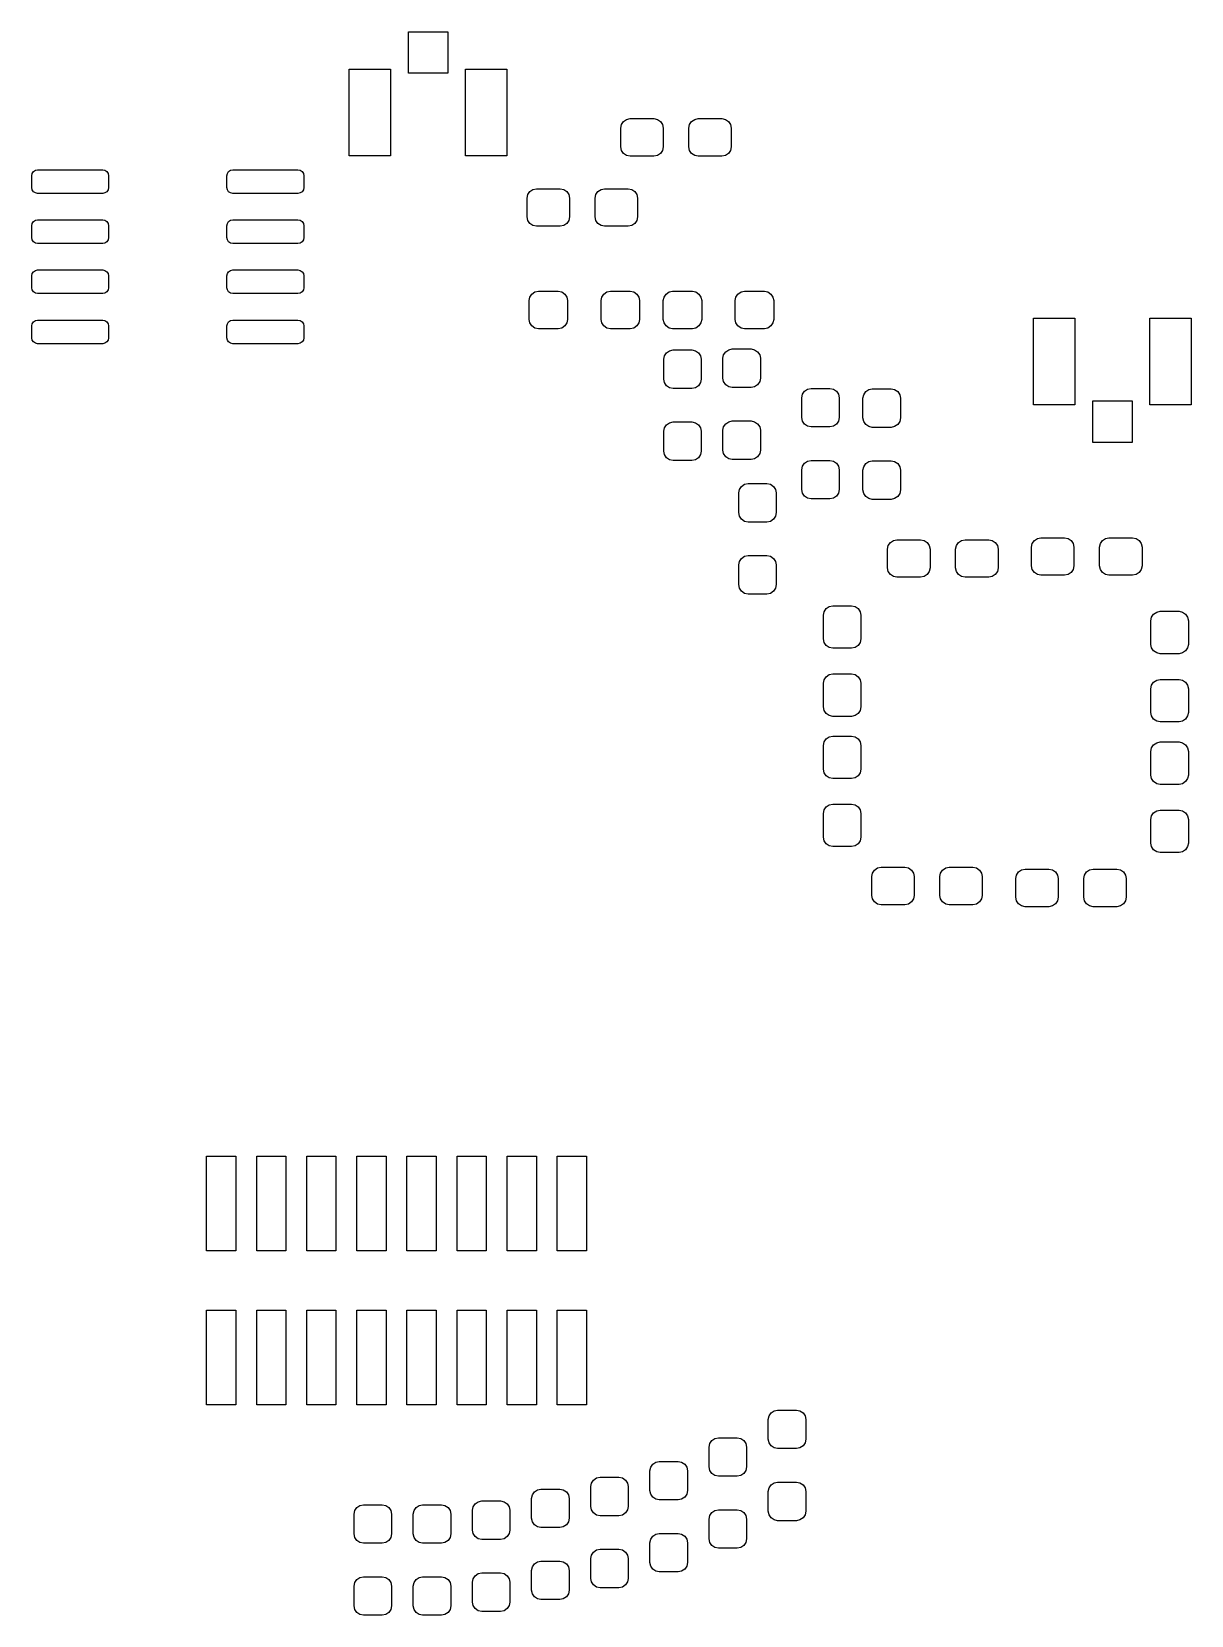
# Model space of a CAD drawing. Extents: x 129.3 to 158.8, y -138 to -97.8.
import ezdxf

# ---------------------------------------------------------------- set-up
doc = ezdxf.new("R2010")
doc.units = 0
doc.layers.add('BLACK', color=7, linetype='CONTINUOUS')

msp = doc.modelspace()

# ---------------------------------------------------------------- linework, layer by layer
at = {"layer": 'BLACK', "linetype": 'CONTINUOUS'}
for p, q in [((138.9, -98.895), (138.9, -97.845)), ((138.9, -97.845), (139.9, -97.845)), ((139.9, -97.845), (139.9, -98.895)), ((137.4, -100.995), (137.4, -98.795)), ((137.4, -98.795), (138.45, -98.795)), ((138.45, -98.795), (138.45, -100.995)), ((139.9, -98.895), (138.9, -98.895)), ((140.35, -100.995), (140.35, -98.795)), ((140.35, -98.795), (141.4, -98.795)), ((141.4, -98.795), (141.4, -100.995)), ((144.287, -100.287), (144.306, -100.197)), ((144.287, -100.762), (144.287, -100.287)), ((144.306, -100.197), (144.357, -100.12)), ((144.357, -100.12), (144.434, -100.068)), ((144.434, -100.068), (144.525, -100.05)), ((144.525, -100.05), (145.125, -100.05)), ((145.125, -100.05), (145.216, -100.068)), ((145.216, -100.068), (145.293, -100.12)), ((145.293, -100.12), (145.344, -100.197)), ((145.344, -100.197), (145.362, -100.287)), ((145.362, -100.287), (145.362, -100.762)), ((146.012, -100.287), (146.031, -100.197)), ((146.012, -100.762), (146.012, -100.287)), ((146.031, -100.197), (146.082, -100.12)), ((146.082, -100.12), (146.159, -100.068)), ((146.159, -100.068), (146.25, -100.05)), ((146.25, -100.05), (146.85, -100.05)), ((146.85, -100.05), (146.941, -100.068)), ((146.941, -100.068), (147.018, -100.12)), ((147.018, -100.12), (147.069, -100.197)), ((147.069, -100.197), (147.088, -100.287)), ((147.088, -100.287), (147.088, -100.762)), ((138.45, -100.995), (137.4, -100.995)), ((141.4, -100.995), (140.35, -100.995)), ((144.306, -100.853), (144.287, -100.762)), ((144.357, -100.93), (144.306, -100.853)), ((144.434, -100.982), (144.357, -100.93)), ((144.525, -101), (144.434, -100.982)), ((145.125, -101), (144.525, -101)), ((145.216, -100.982), (145.125, -101)), ((145.293, -100.93), (145.216, -100.982)), ((145.344, -100.853), (145.293, -100.93)), ((145.362, -100.762), (145.344, -100.853)), ((146.031, -100.853), (146.012, -100.762)), ((146.082, -100.93), (146.031, -100.853)), ((146.159, -100.982), (146.082, -100.93)), ((146.25, -101), (146.159, -100.982)), ((146.85, -101), (146.25, -101)), ((146.941, -100.982), (146.85, -101)), ((147.018, -100.93), (146.941, -100.982)), ((147.069, -100.853), (147.018, -100.93)), ((147.088, -100.762), (147.069, -100.853)), ((129.35, -101.495), (129.361, -101.438)), ((129.35, -101.795), (129.35, -101.495)), ((129.361, -101.438), (129.394, -101.389)), ((129.394, -101.389), (129.443, -101.356)), ((129.443, -101.356), (129.5, -101.345)), ((129.5, -101.345), (131.15, -101.345)), ((131.15, -101.345), (131.207, -101.356)), ((131.207, -101.356), (131.256, -101.389)), ((131.256, -101.389), (131.289, -101.438)), ((131.289, -101.438), (131.3, -101.495)), ((131.3, -101.495), (131.3, -101.795)), ((134.3, -101.495), (134.311, -101.438)), ((134.3, -101.795), (134.3, -101.495)), ((134.311, -101.438), (134.344, -101.389)), ((134.344, -101.389), (134.393, -101.356)), ((134.393, -101.356), (134.45, -101.345)), ((134.45, -101.345), (136.1, -101.345)), ((136.1, -101.345), (136.157, -101.356)), ((136.157, -101.356), (136.206, -101.389)), ((136.206, -101.389), (136.239, -101.438)), ((136.239, -101.438), (136.25, -101.495)), ((136.25, -101.495), (136.25, -101.795)), ((129.361, -101.852), (129.35, -101.795)), ((129.394, -101.901), (129.361, -101.852)), ((129.443, -101.934), (129.394, -101.901)), ((129.5, -101.945), (129.443, -101.934)), ((131.15, -101.945), (129.5, -101.945)), ((131.207, -101.934), (131.15, -101.945)), ((131.256, -101.901), (131.207, -101.934)), ((131.289, -101.852), (131.256, -101.901)), ((131.3, -101.795), (131.289, -101.852)), ((134.311, -101.852), (134.3, -101.795)), ((134.344, -101.901), (134.311, -101.852)), ((134.393, -101.934), (134.344, -101.901)), ((134.45, -101.945), (134.393, -101.934)), ((136.1, -101.945), (134.45, -101.945)), ((136.157, -101.934), (136.1, -101.945)), ((136.206, -101.901), (136.157, -101.934)), ((136.239, -101.852), (136.206, -101.901)), ((136.25, -101.795), (136.239, -101.852)), ((141.931, -101.972), (141.982, -101.895)), ((141.982, -101.895), (142.059, -101.843)), ((142.059, -101.843), (142.15, -101.825)), ((142.15, -101.825), (142.75, -101.825)), ((142.75, -101.825), (142.841, -101.843)), ((142.841, -101.843), (142.918, -101.895)), ((142.918, -101.895), (142.969, -101.972)), ((143.656, -101.972), (143.707, -101.895)), ((143.707, -101.895), (143.784, -101.843)), ((143.784, -101.843), (143.875, -101.825)), ((143.875, -101.825), (144.475, -101.825)), ((144.475, -101.825), (144.566, -101.843)), ((144.566, -101.843), (144.643, -101.895)), ((144.643, -101.895), (144.694, -101.972)), ((141.912, -102.062), (141.931, -101.972)), ((141.912, -102.537), (141.912, -102.062)), ((142.969, -101.972), (142.987, -102.062)), ((142.987, -102.062), (142.987, -102.537)), ((143.637, -102.062), (143.656, -101.972)), ((143.637, -102.537), (143.637, -102.062)), ((144.694, -101.972), (144.713, -102.062)), ((144.713, -102.062), (144.713, -102.537)), ((129.35, -102.765), (129.361, -102.708)), ((129.361, -102.708), (129.394, -102.659)), ((129.394, -102.659), (129.443, -102.626)), ((129.443, -102.626), (129.5, -102.615)), ((129.5, -102.615), (131.15, -102.615)), ((131.15, -102.615), (131.207, -102.626)), ((131.207, -102.626), (131.256, -102.659)), ((131.256, -102.659), (131.289, -102.708)), ((131.289, -102.708), (131.3, -102.765)), ((134.3, -102.765), (134.311, -102.708)), ((134.311, -102.708), (134.344, -102.659)), ((134.344, -102.659), (134.393, -102.626)), ((134.393, -102.626), (134.45, -102.615)), ((134.45, -102.615), (136.1, -102.615)), ((136.1, -102.615), (136.157, -102.626)), ((136.157, -102.626), (136.206, -102.659)), ((136.206, -102.659), (136.239, -102.708)), ((136.239, -102.708), (136.25, -102.765)), ((141.931, -102.628), (141.912, -102.537)), ((141.982, -102.705), (141.931, -102.628)), ((142.059, -102.757), (141.982, -102.705)), ((142.15, -102.775), (142.059, -102.757)), ((142.841, -102.757), (142.75, -102.775)), ((142.918, -102.705), (142.841, -102.757)), ((142.969, -102.628), (142.918, -102.705)), ((142.987, -102.537), (142.969, -102.628)), ((143.656, -102.628), (143.637, -102.537)), ((143.707, -102.705), (143.656, -102.628)), ((143.784, -102.757), (143.707, -102.705)), ((143.875, -102.775), (143.784, -102.757)), ((144.566, -102.757), (144.475, -102.775)), ((144.643, -102.705), (144.566, -102.757)), ((144.694, -102.628), (144.643, -102.705)), ((144.713, -102.537), (144.694, -102.628)), ((129.35, -103.065), (129.35, -102.765)), ((129.361, -103.122), (129.35, -103.065)), ((129.394, -103.171), (129.361, -103.122)), ((131.289, -103.122), (131.256, -103.171)), ((131.3, -103.065), (131.289, -103.122)), ((131.3, -102.765), (131.3, -103.065)), ((134.3, -103.065), (134.3, -102.765)), ((134.311, -103.122), (134.3, -103.065)), ((134.344, -103.171), (134.311, -103.122)), ((136.239, -103.122), (136.206, -103.171)), ((136.25, -103.065), (136.239, -103.122)), ((136.25, -102.765), (136.25, -103.065)), ((142.75, -102.775), (142.15, -102.775)), ((144.475, -102.775), (143.875, -102.775)), ((129.443, -103.204), (129.394, -103.171)), ((129.5, -103.215), (129.443, -103.204)), ((131.15, -103.215), (129.5, -103.215)), ((131.207, -103.204), (131.15, -103.215)), ((131.256, -103.171), (131.207, -103.204)), ((134.393, -103.204), (134.344, -103.171)), ((134.45, -103.215), (134.393, -103.204)), ((136.1, -103.215), (134.45, -103.215)), ((136.157, -103.204), (136.1, -103.215)), ((136.206, -103.171), (136.157, -103.204)), ((129.361, -103.978), (129.394, -103.929)), ((129.394, -103.929), (129.443, -103.896)), ((129.443, -103.896), (129.5, -103.885)), ((129.5, -103.885), (131.15, -103.885)), ((131.15, -103.885), (131.207, -103.896)), ((131.207, -103.896), (131.256, -103.929)), ((131.256, -103.929), (131.289, -103.978)), ((134.311, -103.978), (134.344, -103.929)), ((134.344, -103.929), (134.393, -103.896)), ((134.393, -103.896), (134.45, -103.885)), ((134.45, -103.885), (136.1, -103.885)), ((136.1, -103.885), (136.157, -103.896)), ((136.157, -103.896), (136.206, -103.929)), ((136.206, -103.929), (136.239, -103.978)), ((129.35, -104.035), (129.361, -103.978)), ((129.35, -104.335), (129.35, -104.035)), ((129.361, -104.392), (129.35, -104.335)), ((131.289, -103.978), (131.3, -104.035)), ((131.3, -104.335), (131.289, -104.392)), ((131.3, -104.035), (131.3, -104.335)), ((134.3, -104.035), (134.311, -103.978)), ((134.3, -104.335), (134.3, -104.035)), ((134.311, -104.392), (134.3, -104.335)), ((136.239, -103.978), (136.25, -104.035)), ((136.25, -104.335), (136.239, -104.392)), ((136.25, -104.035), (136.25, -104.335)), ((129.394, -104.441), (129.361, -104.392)), ((129.443, -104.474), (129.394, -104.441)), ((129.5, -104.485), (129.443, -104.474)), ((131.15, -104.485), (129.5, -104.485)), ((131.207, -104.474), (131.15, -104.485)), ((131.256, -104.441), (131.207, -104.474)), ((131.289, -104.392), (131.256, -104.441)), ((134.344, -104.441), (134.311, -104.392)), ((134.393, -104.474), (134.344, -104.441)), ((134.45, -104.485), (134.393, -104.474)), ((136.1, -104.485), (134.45, -104.485)), ((136.157, -104.474), (136.1, -104.485)), ((136.206, -104.441), (136.157, -104.474)), ((136.239, -104.392), (136.206, -104.441)), ((141.963, -104.662), (141.981, -104.572)), ((141.963, -105.137), (141.963, -104.662)), ((141.981, -104.572), (142.032, -104.495)), ((142.032, -104.495), (142.109, -104.443)), ((142.109, -104.443), (142.2, -104.425)), ((142.2, -104.425), (142.7, -104.425)), ((142.7, -104.425), (142.791, -104.443)), ((142.791, -104.443), (142.868, -104.495)), ((142.868, -104.495), (142.919, -104.572)), ((142.919, -104.572), (142.938, -104.662)), ((142.938, -104.662), (142.938, -105.137)), ((143.787, -104.662), (143.806, -104.572)), ((143.787, -105.137), (143.787, -104.662)), ((143.806, -104.572), (143.857, -104.495)), ((143.857, -104.495), (143.934, -104.443)), ((143.934, -104.443), (144.025, -104.425)), ((144.025, -104.425), (144.525, -104.425)), ((144.525, -104.425), (144.616, -104.443)), ((144.616, -104.443), (144.693, -104.495)), ((144.693, -104.495), (144.744, -104.572)), ((144.744, -104.572), (144.762, -104.662)), ((144.762, -104.662), (144.762, -105.137)), ((145.362, -104.662), (145.381, -104.572)), ((145.362, -105.137), (145.362, -104.662)), ((145.381, -104.572), (145.432, -104.495)), ((145.432, -104.495), (145.509, -104.443)), ((145.509, -104.443), (145.6, -104.425)), ((145.6, -104.425), (146.1, -104.425)), ((146.1, -104.425), (146.191, -104.443)), ((146.191, -104.443), (146.268, -104.495)), ((146.268, -104.495), (146.319, -104.572)), ((146.319, -104.572), (146.338, -104.662)), ((146.338, -104.662), (146.338, -105.137)), ((147.188, -104.662), (147.206, -104.572)), ((147.188, -105.137), (147.188, -104.662)), ((147.206, -104.572), (147.257, -104.495)), ((147.257, -104.495), (147.334, -104.443)), ((147.334, -104.443), (147.425, -104.425)), ((147.425, -104.425), (147.925, -104.425)), ((147.925, -104.425), (148.016, -104.443)), ((148.016, -104.443), (148.093, -104.495)), ((148.093, -104.495), (148.144, -104.572)), ((148.144, -104.572), (148.162, -104.662)), ((148.162, -104.662), (148.162, -105.137)), ((129.394, -105.199), (129.443, -105.166)), ((129.443, -105.166), (129.5, -105.155)), ((129.5, -105.155), (131.15, -105.155)), ((131.15, -105.155), (131.207, -105.166)), ((131.207, -105.166), (131.256, -105.199)), ((134.344, -105.199), (134.393, -105.166)), ((134.393, -105.166), (134.45, -105.155)), ((134.45, -105.155), (136.1, -105.155)), ((136.1, -105.155), (136.157, -105.166)), ((136.157, -105.166), (136.206, -105.199)), ((141.981, -105.228), (141.963, -105.137)), ((142.938, -105.137), (142.919, -105.228)), ((143.806, -105.228), (143.787, -105.137)), ((144.762, -105.137), (144.744, -105.228)), ((145.381, -105.228), (145.362, -105.137)), ((146.338, -105.137), (146.319, -105.228)), ((147.206, -105.228), (147.188, -105.137)), ((148.162, -105.137), (148.144, -105.228)), ((154.75, -107.305), (154.75, -105.105)), ((154.75, -105.105), (155.8, -105.105)), ((155.8, -105.105), (155.8, -107.305)), ((157.7, -107.305), (157.7, -105.105)), ((157.7, -105.105), (158.75, -105.105)), ((158.75, -105.105), (158.75, -107.305)), ((129.35, -105.305), (129.361, -105.248)), ((129.35, -105.605), (129.35, -105.305)), ((129.361, -105.248), (129.394, -105.199)), ((131.256, -105.199), (131.289, -105.248)), ((131.289, -105.248), (131.3, -105.305)), ((131.3, -105.305), (131.3, -105.605)), ((134.3, -105.305), (134.311, -105.248)), ((134.3, -105.605), (134.3, -105.305)), ((134.311, -105.248), (134.344, -105.199)), ((136.206, -105.199), (136.239, -105.248)), ((136.239, -105.248), (136.25, -105.305)), ((136.25, -105.305), (136.25, -105.605)), ((142.032, -105.305), (141.981, -105.228)), ((142.109, -105.357), (142.032, -105.305)), ((142.2, -105.375), (142.109, -105.357)), ((142.7, -105.375), (142.2, -105.375)), ((142.791, -105.357), (142.7, -105.375)), ((142.868, -105.305), (142.791, -105.357)), ((142.919, -105.228), (142.868, -105.305)), ((143.857, -105.305), (143.806, -105.228)), ((143.934, -105.357), (143.857, -105.305)), ((144.025, -105.375), (143.934, -105.357)), ((144.525, -105.375), (144.025, -105.375)), ((144.616, -105.357), (144.525, -105.375)), ((144.693, -105.305), (144.616, -105.357)), ((144.744, -105.228), (144.693, -105.305)), ((145.432, -105.305), (145.381, -105.228)), ((145.509, -105.357), (145.432, -105.305)), ((145.6, -105.375), (145.509, -105.357)), ((146.1, -105.375), (145.6, -105.375)), ((146.191, -105.357), (146.1, -105.375)), ((146.268, -105.305), (146.191, -105.357)), ((146.319, -105.228), (146.268, -105.305)), ((147.257, -105.305), (147.206, -105.228)), ((147.334, -105.357), (147.257, -105.305)), ((147.425, -105.375), (147.334, -105.357)), ((147.925, -105.375), (147.425, -105.375)), ((148.016, -105.357), (147.925, -105.375)), ((148.093, -105.305), (148.016, -105.357)), ((148.144, -105.228), (148.093, -105.305)), ((129.361, -105.662), (129.35, -105.605)), ((129.394, -105.711), (129.361, -105.662)), ((129.443, -105.744), (129.394, -105.711)), ((129.5, -105.755), (129.443, -105.744)), ((131.15, -105.755), (129.5, -105.755)), ((131.207, -105.744), (131.15, -105.755)), ((131.256, -105.711), (131.207, -105.744)), ((131.289, -105.662), (131.256, -105.711)), ((131.3, -105.605), (131.289, -105.662)), ((134.311, -105.662), (134.3, -105.605)), ((134.344, -105.711), (134.311, -105.662)), ((134.393, -105.744), (134.344, -105.711)), ((134.45, -105.755), (134.393, -105.744)), ((136.1, -105.755), (134.45, -105.755)), ((136.157, -105.744), (136.1, -105.755)), ((136.206, -105.711), (136.157, -105.744)), ((136.239, -105.662), (136.206, -105.711)), ((136.25, -105.605), (136.239, -105.662)), ((145.445, -105.982), (145.522, -105.931)), ((145.522, -105.931), (145.612, -105.912)), ((145.612, -105.912), (146.088, -105.912)), ((146.088, -105.912), (146.178, -105.931)), ((146.178, -105.931), (146.255, -105.982)), ((146.893, -106.034), (146.945, -105.957)), ((146.945, -105.957), (147.022, -105.906)), ((147.022, -105.906), (147.112, -105.887)), ((147.112, -105.887), (147.588, -105.887)), ((147.588, -105.887), (147.678, -105.906)), ((147.678, -105.906), (147.755, -105.957)), ((147.755, -105.957), (147.807, -106.034)), ((145.375, -106.15), (145.393, -106.059)), ((145.375, -106.65), (145.375, -106.15)), ((145.393, -106.059), (145.445, -105.982)), ((146.255, -105.982), (146.307, -106.059)), ((146.307, -106.059), (146.325, -106.15)), ((146.325, -106.15), (146.325, -106.65)), ((146.875, -106.125), (146.893, -106.034)), ((146.875, -106.625), (146.875, -106.125)), ((147.807, -106.034), (147.825, -106.125)), ((147.825, -106.125), (147.825, -106.625)), ((145.393, -106.741), (145.375, -106.65)), ((145.445, -106.818), (145.393, -106.741)), ((146.307, -106.741), (146.255, -106.818)), ((146.325, -106.65), (146.307, -106.741)), ((146.893, -106.716), (146.875, -106.625)), ((146.945, -106.793), (146.893, -106.716)), ((147.807, -106.716), (147.755, -106.793)), ((147.825, -106.625), (147.807, -106.716)), ((145.522, -106.869), (145.445, -106.818)), ((145.612, -106.887), (145.522, -106.869)), ((146.088, -106.887), (145.612, -106.887)), ((146.178, -106.869), (146.088, -106.887)), ((146.255, -106.818), (146.178, -106.869)), ((147.022, -106.844), (146.945, -106.793)), ((147.112, -106.862), (147.022, -106.844)), ((147.588, -106.862), (147.112, -106.862)), ((147.678, -106.844), (147.588, -106.862)), ((147.755, -106.793), (147.678, -106.844)), ((148.875, -107.125), (148.893, -107.034)), ((148.875, -107.625), (148.875, -107.125)), ((148.893, -107.034), (148.945, -106.957)), ((148.945, -106.957), (149.022, -106.906)), ((149.022, -106.906), (149.112, -106.887)), ((149.112, -106.887), (149.588, -106.887)), ((149.588, -106.887), (149.678, -106.906)), ((149.678, -106.906), (149.755, -106.957)), ((149.755, -106.957), (149.807, -107.034)), ((149.807, -107.034), (149.825, -107.125)), ((149.825, -107.125), (149.825, -107.625)), ((150.425, -107.137), (150.443, -107.047)), ((150.425, -107.637), (150.425, -107.137)), ((150.443, -107.047), (150.495, -106.97)), ((150.495, -106.97), (150.572, -106.918)), ((150.572, -106.918), (150.662, -106.9)), ((150.662, -106.9), (151.137, -106.9)), ((151.137, -106.9), (151.228, -106.918)), ((151.228, -106.918), (151.305, -106.97)), ((151.305, -106.97), (151.357, -107.047)), ((151.357, -107.047), (151.375, -107.137)), ((151.375, -107.137), (151.375, -107.637)), ((155.8, -107.305), (154.75, -107.305)), ((156.25, -108.255), (156.25, -107.205)), ((156.25, -107.205), (157.25, -107.205)), ((157.25, -107.205), (157.25, -108.255)), ((158.75, -107.305), (157.7, -107.305)), ((145.375, -107.975), (145.393, -107.884)), ((145.375, -108.475), (145.375, -107.975)), ((145.393, -107.884), (145.445, -107.807)), ((145.445, -107.807), (145.522, -107.756)), ((145.522, -107.756), (145.612, -107.737)), ((145.612, -107.737), (146.088, -107.737)), ((146.088, -107.737), (146.178, -107.756)), ((146.178, -107.756), (146.255, -107.807)), ((146.255, -107.807), (146.307, -107.884)), ((146.307, -107.884), (146.325, -107.975)), ((146.325, -107.975), (146.325, -108.475)), ((146.875, -107.95), (146.893, -107.859)), ((146.875, -108.45), (146.875, -107.95)), ((146.893, -107.859), (146.945, -107.782)), ((146.945, -107.782), (147.022, -107.731)), ((147.022, -107.731), (147.112, -107.712)), ((147.112, -107.712), (147.588, -107.712)), ((147.588, -107.712), (147.678, -107.731)), ((147.678, -107.731), (147.755, -107.782)), ((147.755, -107.782), (147.807, -107.859)), ((147.807, -107.859), (147.825, -107.95)), ((147.825, -107.95), (147.825, -108.45)), ((148.893, -107.716), (148.875, -107.625)), ((148.945, -107.793), (148.893, -107.716)), ((149.022, -107.844), (148.945, -107.793)), ((149.112, -107.862), (149.022, -107.844)), ((149.588, -107.862), (149.112, -107.862)), ((149.678, -107.844), (149.588, -107.862)), ((149.755, -107.793), (149.678, -107.844)), ((149.807, -107.716), (149.755, -107.793)), ((149.825, -107.625), (149.807, -107.716)), ((150.443, -107.728), (150.425, -107.637)), ((150.495, -107.805), (150.443, -107.728)), ((150.572, -107.857), (150.495, -107.805)), ((150.662, -107.875), (150.572, -107.857)), ((151.137, -107.875), (150.662, -107.875)), ((151.228, -107.857), (151.137, -107.875)), ((151.305, -107.805), (151.228, -107.857)), ((151.357, -107.728), (151.305, -107.805)), ((151.375, -107.637), (151.357, -107.728)), ((157.25, -108.255), (156.25, -108.255)), ((145.393, -108.566), (145.375, -108.475)), ((145.445, -108.643), (145.393, -108.566)), ((145.522, -108.694), (145.445, -108.643)), ((145.612, -108.712), (145.522, -108.694)), ((146.088, -108.712), (145.612, -108.712)), ((146.178, -108.694), (146.088, -108.712)), ((146.255, -108.643), (146.178, -108.694)), ((146.307, -108.566), (146.255, -108.643)), ((146.325, -108.475), (146.307, -108.566)), ((146.893, -108.541), (146.875, -108.45)), ((146.945, -108.618), (146.893, -108.541)), ((147.022, -108.669), (146.945, -108.618)), ((147.112, -108.688), (147.022, -108.669)), ((147.588, -108.688), (147.112, -108.688)), ((147.678, -108.669), (147.588, -108.688)), ((147.755, -108.618), (147.678, -108.669)), ((147.807, -108.541), (147.755, -108.618)), ((147.825, -108.45), (147.807, -108.541)), ((148.893, -108.859), (148.945, -108.782)), ((148.945, -108.782), (149.022, -108.731)), ((149.022, -108.731), (149.112, -108.712)), ((149.112, -108.712), (149.588, -108.712)), ((149.588, -108.712), (149.678, -108.731)), ((149.678, -108.731), (149.755, -108.782)), ((149.755, -108.782), (149.807, -108.859)), ((150.495, -108.795), (150.572, -108.743)), ((150.572, -108.743), (150.662, -108.725)), ((150.662, -108.725), (151.137, -108.725)), ((151.137, -108.725), (151.228, -108.743)), ((151.228, -108.743), (151.305, -108.795)), ((148.875, -108.95), (148.893, -108.859)), ((148.875, -109.45), (148.875, -108.95)), ((149.807, -108.859), (149.825, -108.95)), ((149.825, -108.95), (149.825, -109.45)), ((150.425, -108.962), (150.443, -108.872)), ((150.425, -109.462), (150.425, -108.962)), ((150.443, -108.872), (150.495, -108.795)), ((151.305, -108.795), (151.357, -108.872)), ((151.357, -108.872), (151.375, -108.962)), ((151.375, -108.962), (151.375, -109.462)), ((147.275, -109.537), (147.293, -109.447)), ((147.275, -110.037), (147.275, -109.537)), ((147.293, -109.447), (147.345, -109.37)), ((147.345, -109.37), (147.422, -109.318)), ((147.422, -109.318), (147.512, -109.3)), ((147.512, -109.3), (147.987, -109.3)), ((147.987, -109.3), (148.078, -109.318)), ((148.078, -109.318), (148.155, -109.37)), ((148.155, -109.37), (148.207, -109.447)), ((148.207, -109.447), (148.225, -109.537)), ((148.225, -109.537), (148.225, -110.037)), ((148.893, -109.541), (148.875, -109.45)), ((148.945, -109.618), (148.893, -109.541)), ((149.807, -109.541), (149.755, -109.618)), ((149.825, -109.45), (149.807, -109.541)), ((150.443, -109.553), (150.425, -109.462)), ((150.495, -109.63), (150.443, -109.553)), ((151.357, -109.553), (151.305, -109.63)), ((151.375, -109.462), (151.357, -109.553)), ((149.022, -109.669), (148.945, -109.618)), ((149.112, -109.688), (149.022, -109.669)), ((149.588, -109.688), (149.112, -109.688)), ((149.678, -109.669), (149.588, -109.688)), ((149.755, -109.618), (149.678, -109.669)), ((150.572, -109.682), (150.495, -109.63)), ((150.662, -109.7), (150.572, -109.682)), ((151.137, -109.7), (150.662, -109.7)), ((151.228, -109.682), (151.137, -109.7)), ((151.305, -109.63), (151.228, -109.682)), ((147.293, -110.128), (147.275, -110.037)), ((147.345, -110.205), (147.293, -110.128)), ((147.422, -110.257), (147.345, -110.205)), ((147.512, -110.275), (147.422, -110.257)), ((147.987, -110.275), (147.512, -110.275)), ((148.078, -110.257), (147.987, -110.275)), ((148.155, -110.205), (148.078, -110.257)), ((148.207, -110.128), (148.155, -110.205)), ((148.225, -110.037), (148.207, -110.128)), ((151.12, -110.795), (151.197, -110.743)), ((151.197, -110.743), (151.287, -110.725)), ((151.287, -110.725), (151.887, -110.725)), ((151.887, -110.725), (151.978, -110.743)), ((151.978, -110.743), (152.055, -110.795)), ((152.845, -110.795), (152.922, -110.743)), ((152.922, -110.743), (153.012, -110.725)), ((153.012, -110.725), (153.612, -110.725)), ((153.612, -110.725), (153.703, -110.743)), ((153.703, -110.743), (153.78, -110.795)), ((154.718, -110.822), (154.77, -110.745)), ((154.77, -110.745), (154.847, -110.693)), ((154.847, -110.693), (154.938, -110.675)), ((154.938, -110.675), (155.537, -110.675)), ((155.537, -110.675), (155.628, -110.693)), ((155.628, -110.693), (155.705, -110.745)), ((155.705, -110.745), (155.757, -110.822)), ((156.443, -110.822), (156.495, -110.745)), ((156.495, -110.745), (156.572, -110.693)), ((156.572, -110.693), (156.662, -110.675)), ((156.662, -110.675), (157.262, -110.675)), ((157.262, -110.675), (157.353, -110.693)), ((157.353, -110.693), (157.43, -110.745)), ((157.43, -110.745), (157.482, -110.822)), ((147.345, -111.195), (147.422, -111.143)), ((147.422, -111.143), (147.512, -111.125)), ((147.512, -111.125), (147.987, -111.125)), ((147.987, -111.125), (148.078, -111.143)), ((148.078, -111.143), (148.155, -111.195)), ((151.05, -110.962), (151.068, -110.872)), ((151.05, -111.438), (151.05, -110.962)), ((151.068, -110.872), (151.12, -110.795)), ((152.055, -110.795), (152.107, -110.872)), ((152.107, -110.872), (152.125, -110.962)), ((152.125, -110.962), (152.125, -111.438)), ((152.775, -110.962), (152.793, -110.872)), ((152.775, -111.438), (152.775, -110.962)), ((152.793, -110.872), (152.845, -110.795)), ((153.78, -110.795), (153.832, -110.872)), ((153.832, -110.872), (153.85, -110.962)), ((153.85, -110.962), (153.85, -111.438)), ((154.7, -110.912), (154.718, -110.822)), ((154.7, -111.387), (154.7, -110.912)), ((155.757, -110.822), (155.775, -110.912)), ((155.775, -110.912), (155.775, -111.387)), ((156.425, -110.912), (156.443, -110.822)), ((156.425, -111.387), (156.425, -110.912)), ((157.482, -110.822), (157.5, -110.912)), ((157.5, -110.912), (157.5, -111.387)), ((147.275, -111.362), (147.293, -111.272)), ((147.275, -111.862), (147.275, -111.362)), ((147.293, -111.272), (147.345, -111.195)), ((148.155, -111.195), (148.207, -111.272)), ((148.207, -111.272), (148.225, -111.362)), ((148.225, -111.362), (148.225, -111.862)), ((151.068, -111.528), (151.05, -111.438)), ((151.12, -111.605), (151.068, -111.528)), ((152.107, -111.528), (152.055, -111.605)), ((152.125, -111.438), (152.107, -111.528)), ((152.793, -111.528), (152.775, -111.438)), ((152.845, -111.605), (152.793, -111.528)), ((153.832, -111.528), (153.78, -111.605)), ((153.85, -111.438), (153.832, -111.528)), ((154.718, -111.478), (154.7, -111.387)), ((154.77, -111.555), (154.718, -111.478)), ((154.847, -111.607), (154.77, -111.555)), ((155.705, -111.555), (155.628, -111.607)), ((155.757, -111.478), (155.705, -111.555)), ((155.775, -111.387), (155.757, -111.478)), ((156.443, -111.478), (156.425, -111.387)), ((156.495, -111.555), (156.443, -111.478)), ((156.572, -111.607), (156.495, -111.555)), ((157.43, -111.555), (157.353, -111.607)), ((157.482, -111.478), (157.43, -111.555)), ((157.5, -111.387), (157.482, -111.478)), ((147.293, -111.953), (147.275, -111.862)), ((147.345, -112.03), (147.293, -111.953)), ((148.207, -111.953), (148.155, -112.03)), ((148.225, -111.862), (148.207, -111.953)), ((151.197, -111.657), (151.12, -111.605)), ((151.287, -111.675), (151.197, -111.657)), ((151.887, -111.675), (151.287, -111.675)), ((151.978, -111.657), (151.887, -111.675)), ((152.055, -111.605), (151.978, -111.657)), ((152.922, -111.657), (152.845, -111.605)), ((153.012, -111.675), (152.922, -111.657)), ((153.612, -111.675), (153.012, -111.675)), ((153.703, -111.657), (153.612, -111.675)), ((153.78, -111.605), (153.703, -111.657)), ((154.938, -111.625), (154.847, -111.607)), ((155.537, -111.625), (154.938, -111.625)), ((155.628, -111.607), (155.537, -111.625)), ((156.662, -111.625), (156.572, -111.607)), ((157.262, -111.625), (156.662, -111.625)), ((157.353, -111.607), (157.262, -111.625)), ((147.422, -112.082), (147.345, -112.03)), ((147.512, -112.1), (147.422, -112.082)), ((147.987, -112.1), (147.512, -112.1)), ((148.078, -112.082), (147.987, -112.1)), ((148.155, -112.03), (148.078, -112.082)), ((149.425, -112.637), (149.443, -112.547)), ((149.425, -113.237), (149.425, -112.637)), ((149.443, -112.547), (149.495, -112.47)), ((149.495, -112.47), (149.572, -112.418)), ((149.572, -112.418), (149.662, -112.4)), ((149.662, -112.4), (150.137, -112.4)), ((150.137, -112.4), (150.228, -112.418)), ((150.228, -112.418), (150.305, -112.47)), ((150.305, -112.47), (150.357, -112.547)), ((150.357, -112.547), (150.375, -112.637)), ((150.375, -112.637), (150.375, -113.237)), ((157.725, -112.775), (157.743, -112.684)), ((157.725, -113.375), (157.725, -112.775)), ((157.743, -112.684), (157.795, -112.607)), ((157.795, -112.607), (157.872, -112.556)), ((157.872, -112.556), (157.963, -112.537)), ((157.963, -112.537), (158.438, -112.537)), ((158.438, -112.537), (158.528, -112.556)), ((158.528, -112.556), (158.605, -112.607)), ((158.605, -112.607), (158.657, -112.684)), ((158.657, -112.684), (158.675, -112.775)), ((158.675, -112.775), (158.675, -113.375)), ((149.443, -113.328), (149.425, -113.237)), ((149.495, -113.405), (149.443, -113.328)), ((149.572, -113.457), (149.495, -113.405)), ((149.662, -113.475), (149.572, -113.457)), ((150.137, -113.475), (149.662, -113.475)), ((150.228, -113.457), (150.137, -113.475)), ((150.305, -113.405), (150.228, -113.457)), ((150.357, -113.328), (150.305, -113.405)), ((150.375, -113.237), (150.357, -113.328)), ((157.743, -113.466), (157.725, -113.375)), ((157.795, -113.543), (157.743, -113.466)), ((157.872, -113.594), (157.795, -113.543)), ((157.963, -113.612), (157.872, -113.594)), ((158.528, -113.594), (158.438, -113.612)), ((158.605, -113.543), (158.528, -113.594)), ((158.657, -113.466), (158.605, -113.543)), ((158.675, -113.375), (158.657, -113.466)), ((158.438, -113.612), (157.963, -113.612)), ((149.425, -114.362), (149.443, -114.272)), ((149.425, -114.962), (149.425, -114.362)), ((149.443, -114.272), (149.495, -114.195)), ((149.495, -114.195), (149.572, -114.143)), ((149.572, -114.143), (149.662, -114.125)), ((149.662, -114.125), (150.137, -114.125)), ((150.137, -114.125), (150.228, -114.143)), ((150.228, -114.143), (150.305, -114.195)), ((150.305, -114.195), (150.357, -114.272)), ((150.357, -114.272), (150.375, -114.362)), ((150.375, -114.362), (150.375, -114.962)), ((157.743, -114.409), (157.795, -114.332)), ((157.795, -114.332), (157.872, -114.281)), ((157.872, -114.281), (157.963, -114.262)), ((157.963, -114.262), (158.438, -114.262)), ((158.438, -114.262), (158.528, -114.281)), ((158.528, -114.281), (158.605, -114.332)), ((158.605, -114.332), (158.657, -114.409)), ((157.725, -114.5), (157.743, -114.409)), ((157.725, -115.1), (157.725, -114.5)), ((158.657, -114.409), (158.675, -114.5)), ((158.675, -114.5), (158.675, -115.1)), ((149.443, -115.053), (149.425, -114.962)), ((149.495, -115.13), (149.443, -115.053)), ((149.572, -115.182), (149.495, -115.13)), ((149.662, -115.2), (149.572, -115.182)), ((150.137, -115.2), (149.662, -115.2)), ((150.228, -115.182), (150.137, -115.2)), ((150.305, -115.13), (150.228, -115.182)), ((150.357, -115.053), (150.305, -115.13)), ((150.375, -114.962), (150.357, -115.053)), ((157.743, -115.191), (157.725, -115.1)), ((157.795, -115.268), (157.743, -115.191)), ((158.657, -115.191), (158.605, -115.268)), ((158.675, -115.1), (158.657, -115.191)), ((157.872, -115.319), (157.795, -115.268)), ((157.963, -115.337), (157.872, -115.319)), ((158.438, -115.337), (157.963, -115.337)), ((158.528, -115.319), (158.438, -115.337)), ((158.605, -115.268), (158.528, -115.319)), ((149.425, -115.938), (149.443, -115.847)), ((149.425, -116.537), (149.425, -115.938)), ((149.443, -115.847), (149.495, -115.77)), ((149.495, -115.77), (149.572, -115.718)), ((149.572, -115.718), (149.662, -115.7)), ((149.662, -115.7), (150.137, -115.7)), ((150.137, -115.7), (150.228, -115.718)), ((150.228, -115.718), (150.305, -115.77)), ((150.305, -115.77), (150.357, -115.847)), ((150.357, -115.847), (150.375, -115.938)), ((150.375, -115.938), (150.375, -116.537)), ((157.725, -116.087), (157.743, -115.997)), ((157.743, -115.997), (157.795, -115.92)), ((157.795, -115.92), (157.872, -115.868)), ((157.872, -115.868), (157.963, -115.85)), ((157.963, -115.85), (158.438, -115.85)), ((158.438, -115.85), (158.528, -115.868)), ((158.528, -115.868), (158.605, -115.92)), ((158.605, -115.92), (158.657, -115.997)), ((158.657, -115.997), (158.675, -116.087)), ((157.725, -116.688), (157.725, -116.087)), ((158.675, -116.087), (158.675, -116.688)), ((149.443, -116.628), (149.425, -116.537)), ((149.495, -116.705), (149.443, -116.628)), ((149.572, -116.757), (149.495, -116.705)), ((149.662, -116.775), (149.572, -116.757)), ((150.137, -116.775), (149.662, -116.775)), ((150.228, -116.757), (150.137, -116.775)), ((150.305, -116.705), (150.228, -116.757)), ((150.357, -116.628), (150.305, -116.705)), ((150.375, -116.537), (150.357, -116.628)), ((157.743, -116.778), (157.725, -116.688)), ((157.795, -116.855), (157.743, -116.778)), ((158.657, -116.778), (158.605, -116.855)), ((158.675, -116.688), (158.657, -116.778)), ((157.872, -116.907), (157.795, -116.855)), ((157.963, -116.925), (157.872, -116.907)), ((158.438, -116.925), (157.963, -116.925)), ((158.528, -116.907), (158.438, -116.925)), ((158.605, -116.855), (158.528, -116.907)), ((149.425, -117.662), (149.443, -117.572)), ((149.443, -117.572), (149.495, -117.495)), ((149.495, -117.495), (149.572, -117.443)), ((149.572, -117.443), (149.662, -117.425)), ((149.662, -117.425), (150.137, -117.425)), ((150.137, -117.425), (150.228, -117.443)), ((150.228, -117.443), (150.305, -117.495)), ((150.305, -117.495), (150.357, -117.572)), ((150.357, -117.572), (150.375, -117.662)), ((157.795, -117.645), (157.872, -117.593)), ((157.872, -117.593), (157.963, -117.575)), ((157.963, -117.575), (158.438, -117.575)), ((158.438, -117.575), (158.528, -117.593)), ((158.528, -117.593), (158.605, -117.645)), ((149.425, -118.262), (149.425, -117.662)), ((150.375, -117.662), (150.375, -118.262)), ((157.725, -117.812), (157.743, -117.722)), ((157.725, -118.412), (157.725, -117.812)), ((157.743, -117.722), (157.795, -117.645)), ((158.605, -117.645), (158.657, -117.722)), ((158.657, -117.722), (158.675, -117.812)), ((158.675, -117.812), (158.675, -118.412)), ((149.443, -118.353), (149.425, -118.262)), ((149.495, -118.43), (149.443, -118.353)), ((150.357, -118.353), (150.305, -118.43)), ((150.375, -118.262), (150.357, -118.353)), ((157.743, -118.503), (157.725, -118.412)), ((158.675, -118.412), (158.657, -118.503)), ((149.572, -118.482), (149.495, -118.43)), ((149.662, -118.5), (149.572, -118.482)), ((150.137, -118.5), (149.662, -118.5)), ((150.228, -118.482), (150.137, -118.5)), ((150.305, -118.43), (150.228, -118.482)), ((157.795, -118.58), (157.743, -118.503)), ((157.872, -118.632), (157.795, -118.58)), ((157.963, -118.65), (157.872, -118.632)), ((158.438, -118.65), (157.963, -118.65)), ((158.528, -118.632), (158.438, -118.65)), ((158.605, -118.58), (158.528, -118.632)), ((158.657, -118.503), (158.605, -118.58)), ((150.65, -119.262), (150.668, -119.172)), ((150.668, -119.172), (150.72, -119.095)), ((150.72, -119.095), (150.797, -119.043)), ((150.797, -119.043), (150.887, -119.025)), ((150.887, -119.025), (151.487, -119.025)), ((151.487, -119.025), (151.578, -119.043)), ((151.578, -119.043), (151.655, -119.095)), ((151.655, -119.095), (151.707, -119.172)), ((151.707, -119.172), (151.725, -119.262)), ((152.375, -119.262), (152.393, -119.172)), ((152.393, -119.172), (152.445, -119.095)), ((152.445, -119.095), (152.522, -119.043)), ((152.522, -119.043), (152.612, -119.025)), ((152.612, -119.025), (153.213, -119.025)), ((153.213, -119.025), (153.303, -119.043)), ((153.303, -119.043), (153.38, -119.095)), ((153.38, -119.095), (153.432, -119.172)), ((153.432, -119.172), (153.45, -119.262)), ((154.318, -119.222), (154.37, -119.145)), ((154.37, -119.145), (154.447, -119.093)), ((154.447, -119.093), (154.537, -119.075)), ((154.537, -119.075), (155.137, -119.075)), ((155.137, -119.075), (155.228, -119.093)), ((155.228, -119.093), (155.305, -119.145)), ((155.305, -119.145), (155.357, -119.222)), ((156.043, -119.222), (156.095, -119.145)), ((156.095, -119.145), (156.172, -119.093)), ((156.172, -119.093), (156.262, -119.075)), ((156.262, -119.075), (156.862, -119.075)), ((156.862, -119.075), (156.953, -119.093)), ((156.953, -119.093), (157.03, -119.145)), ((157.03, -119.145), (157.082, -119.222)), ((150.65, -119.737), (150.65, -119.262)), ((151.725, -119.262), (151.725, -119.737)), ((152.375, -119.737), (152.375, -119.262)), ((153.45, -119.262), (153.45, -119.737)), ((154.3, -119.312), (154.318, -119.222)), ((154.3, -119.787), (154.3, -119.312)), ((155.357, -119.222), (155.375, -119.312)), ((155.375, -119.312), (155.375, -119.787)), ((156.025, -119.312), (156.043, -119.222)), ((156.025, -119.787), (156.025, -119.312)), ((157.082, -119.222), (157.1, -119.312)), ((157.1, -119.312), (157.1, -119.787)), ((150.668, -119.828), (150.65, -119.737)), ((150.72, -119.905), (150.668, -119.828)), ((150.797, -119.957), (150.72, -119.905)), ((150.887, -119.975), (150.797, -119.957)), ((151.487, -119.975), (150.887, -119.975)), ((151.578, -119.957), (151.487, -119.975)), ((151.655, -119.905), (151.578, -119.957)), ((151.707, -119.828), (151.655, -119.905)), ((151.725, -119.737), (151.707, -119.828)), ((152.393, -119.828), (152.375, -119.737)), ((152.445, -119.905), (152.393, -119.828)), ((152.522, -119.957), (152.445, -119.905)), ((152.612, -119.975), (152.522, -119.957)), ((153.213, -119.975), (152.612, -119.975)), ((153.303, -119.957), (153.213, -119.975)), ((153.38, -119.905), (153.303, -119.957)), ((153.432, -119.828), (153.38, -119.905)), ((153.45, -119.737), (153.432, -119.828)), ((154.318, -119.878), (154.3, -119.787)), ((154.37, -119.955), (154.318, -119.878)), ((154.447, -120.007), (154.37, -119.955)), ((154.537, -120.025), (154.447, -120.007)), ((155.228, -120.007), (155.137, -120.025)), ((155.305, -119.955), (155.228, -120.007)), ((155.357, -119.878), (155.305, -119.955)), ((155.375, -119.787), (155.357, -119.878)), ((156.043, -119.878), (156.025, -119.787)), ((156.095, -119.955), (156.043, -119.878)), ((156.172, -120.007), (156.095, -119.955)), ((156.262, -120.025), (156.172, -120.007)), ((156.953, -120.007), (156.862, -120.025)), ((157.03, -119.955), (156.953, -120.007)), ((157.082, -119.878), (157.03, -119.955)), ((157.1, -119.787), (157.082, -119.878)), ((155.137, -120.025), (154.537, -120.025)), ((156.862, -120.025), (156.262, -120.025)), ((133.785, -128.75), (133.785, -126.35)), ((133.785, -126.35), (134.525, -126.35)), ((134.525, -126.35), (134.525, -128.75)), ((135.055, -128.75), (135.055, -126.35)), ((135.055, -126.35), (135.795, -126.35)), ((135.795, -126.35), (135.795, -128.75)), ((136.325, -128.75), (136.325, -126.35)), ((136.325, -126.35), (137.065, -126.35)), ((137.065, -126.35), (137.065, -128.75)), ((137.595, -128.75), (137.595, -126.35)), ((137.595, -126.35), (138.335, -126.35)), ((138.335, -126.35), (138.335, -128.75)), ((138.865, -128.75), (138.865, -126.35)), ((138.865, -126.35), (139.605, -126.35)), ((139.605, -126.35), (139.605, -128.75)), ((140.135, -128.75), (140.135, -126.35)), ((140.135, -126.35), (140.875, -126.35)), ((140.875, -126.35), (140.875, -128.75)), ((141.405, -128.75), (141.405, -126.35)), ((141.405, -126.35), (142.145, -126.35)), ((142.145, -126.35), (142.145, -128.75)), ((142.675, -128.75), (142.675, -126.35)), ((142.675, -126.35), (143.415, -126.35)), ((143.415, -126.35), (143.415, -128.75)), ((134.525, -128.75), (133.785, -128.75)), ((135.795, -128.75), (135.055, -128.75)), ((137.065, -128.75), (136.325, -128.75)), ((138.335, -128.75), (137.595, -128.75)), ((139.605, -128.75), (138.865, -128.75)), ((140.875, -128.75), (140.135, -128.75)), ((142.145, -128.75), (141.405, -128.75)), ((143.415, -128.75), (142.675, -128.75)), ((133.785, -132.65), (133.785, -130.25)), ((133.785, -130.25), (134.525, -130.25)), ((134.525, -130.25), (134.525, -132.65)), ((135.055, -132.65), (135.055, -130.25)), ((135.055, -130.25), (135.795, -130.25)), ((135.795, -130.25), (135.795, -132.65)), ((136.325, -132.65), (136.325, -130.25)), ((136.325, -130.25), (137.065, -130.25)), ((137.065, -130.25), (137.065, -132.65)), ((137.595, -132.65), (137.595, -130.25)), ((137.595, -130.25), (138.335, -130.25)), ((138.335, -130.25), (138.335, -132.65)), ((138.865, -132.65), (138.865, -130.25)), ((138.865, -130.25), (139.605, -130.25)), ((139.605, -130.25), (139.605, -132.65)), ((140.135, -132.65), (140.135, -130.25)), ((140.135, -130.25), (140.875, -130.25)), ((140.875, -130.25), (140.875, -132.65)), ((141.405, -132.65), (141.405, -130.25)), ((141.405, -130.25), (142.145, -130.25)), ((142.145, -130.25), (142.145, -132.65)), ((142.675, -132.65), (142.675, -130.25)), ((142.675, -130.25), (143.415, -130.25)), ((143.415, -130.25), (143.415, -132.65)), ((134.525, -132.65), (133.785, -132.65)), ((135.795, -132.65), (135.055, -132.65)), ((137.065, -132.65), (136.325, -132.65)), ((138.335, -132.65), (137.595, -132.65)), ((139.605, -132.65), (138.865, -132.65)), ((140.875, -132.65), (140.135, -132.65)), ((142.145, -132.65), (141.405, -132.65)), ((143.415, -132.65), (142.675, -132.65)), ((148.043, -132.934), (148.095, -132.857)), ((148.095, -132.857), (148.172, -132.806)), ((148.172, -132.806), (148.262, -132.787)), ((148.262, -132.787), (148.737, -132.787)), ((148.737, -132.787), (148.828, -132.806)), ((148.828, -132.806), (148.905, -132.857)), ((148.905, -132.857), (148.957, -132.934)), ((148.025, -133.025), (148.043, -132.934)), ((148.025, -133.525), (148.025, -133.025)), ((148.957, -132.934), (148.975, -133.025)), ((148.975, -133.025), (148.975, -133.525)), ((146.525, -133.725), (146.543, -133.634)), ((146.543, -133.634), (146.595, -133.557)), ((146.595, -133.557), (146.672, -133.506)), ((146.672, -133.506), (146.762, -133.487)), ((146.762, -133.487), (147.237, -133.487)), ((147.237, -133.487), (147.328, -133.506)), ((147.328, -133.506), (147.405, -133.557)), ((147.405, -133.557), (147.457, -133.634)), ((147.457, -133.634), (147.475, -133.725)), ((148.043, -133.616), (148.025, -133.525)), ((148.095, -133.693), (148.043, -133.616)), ((148.957, -133.616), (148.905, -133.693)), ((148.975, -133.525), (148.957, -133.616)), ((146.525, -134.225), (146.525, -133.725)), ((147.475, -133.725), (147.475, -134.225)), ((148.172, -133.744), (148.095, -133.693)), ((148.262, -133.762), (148.172, -133.744)), ((148.737, -133.762), (148.262, -133.762)), ((148.828, -133.744), (148.737, -133.762)), ((148.905, -133.693), (148.828, -133.744)), ((145.025, -134.325), (145.043, -134.234)), ((145.025, -134.825), (145.025, -134.325)), ((145.043, -134.234), (145.095, -134.157)), ((145.095, -134.157), (145.172, -134.106)), ((145.172, -134.106), (145.262, -134.088)), ((145.262, -134.088), (145.737, -134.088)), ((145.737, -134.088), (145.828, -134.106)), ((145.828, -134.106), (145.905, -134.157)), ((145.905, -134.157), (145.957, -134.234)), ((145.957, -134.234), (145.975, -134.325)), ((145.975, -134.325), (145.975, -134.825)), ((146.543, -134.316), (146.525, -134.225)), ((146.595, -134.393), (146.543, -134.316)), ((146.672, -134.444), (146.595, -134.393)), ((146.762, -134.463), (146.672, -134.444)), ((147.237, -134.463), (146.762, -134.463)), ((147.328, -134.444), (147.237, -134.463)), ((147.405, -134.393), (147.328, -134.444)), ((147.457, -134.316), (147.405, -134.393)), ((147.475, -134.225), (147.457, -134.316)), ((142.043, -134.934), (142.095, -134.857)), ((142.095, -134.857), (142.172, -134.806)), ((142.172, -134.806), (142.262, -134.787)), ((142.262, -134.787), (142.737, -134.787)), ((142.737, -134.787), (142.828, -134.806)), ((142.828, -134.806), (142.905, -134.857)), ((142.905, -134.857), (142.957, -134.934)), ((143.525, -134.725), (143.543, -134.634)), ((143.525, -135.225), (143.525, -134.725)), ((143.543, -134.634), (143.595, -134.557)), ((143.595, -134.557), (143.672, -134.506)), ((143.672, -134.506), (143.762, -134.487)), ((143.762, -134.487), (144.237, -134.487)), ((144.237, -134.487), (144.328, -134.506)), ((144.328, -134.506), (144.405, -134.557)), ((144.405, -134.557), (144.457, -134.634)), ((144.457, -134.634), (144.475, -134.725)), ((144.475, -134.725), (144.475, -135.225)), ((145.043, -134.916), (145.025, -134.825)), ((145.975, -134.825), (145.957, -134.916)), ((148.025, -134.85), (148.043, -134.759)), ((148.025, -135.35), (148.025, -134.85)), ((148.043, -134.759), (148.095, -134.682)), ((148.095, -134.682), (148.172, -134.631)), ((148.172, -134.631), (148.262, -134.612)), ((148.262, -134.612), (148.737, -134.612)), ((148.737, -134.612), (148.828, -134.631)), ((148.828, -134.631), (148.905, -134.682)), ((148.905, -134.682), (148.957, -134.759)), ((148.957, -134.759), (148.975, -134.85)), ((148.975, -134.85), (148.975, -135.35)), ((137.543, -135.334), (137.595, -135.257)), ((137.595, -135.257), (137.672, -135.206)), ((137.672, -135.206), (137.762, -135.188)), ((137.762, -135.188), (138.237, -135.188)), ((138.237, -135.188), (138.328, -135.206)), ((138.328, -135.206), (138.405, -135.257)), ((138.405, -135.257), (138.457, -135.334)), ((139.043, -135.334), (139.095, -135.257)), ((139.095, -135.257), (139.172, -135.206)), ((139.172, -135.206), (139.262, -135.188)), ((139.262, -135.188), (139.737, -135.188)), ((139.737, -135.188), (139.828, -135.206)), ((139.828, -135.206), (139.905, -135.257)), ((139.905, -135.257), (139.957, -135.334)), ((140.525, -135.325), (140.543, -135.234)), ((140.543, -135.234), (140.595, -135.157)), ((140.595, -135.157), (140.672, -135.106)), ((140.672, -135.106), (140.762, -135.088)), ((140.762, -135.088), (141.237, -135.088)), ((141.237, -135.088), (141.328, -135.106)), ((141.328, -135.106), (141.405, -135.157)), ((141.405, -135.157), (141.457, -135.234)), ((141.457, -135.234), (141.475, -135.325)), ((142.025, -135.025), (142.043, -134.934)), ((142.025, -135.525), (142.025, -135.025)), ((142.957, -134.934), (142.975, -135.025)), ((142.975, -135.025), (142.975, -135.525)), ((143.543, -135.316), (143.525, -135.225)), ((144.475, -135.225), (144.457, -135.316)), ((145.095, -134.993), (145.043, -134.916)), ((145.172, -135.044), (145.095, -134.993)), ((145.262, -135.062), (145.172, -135.044)), ((145.737, -135.062), (145.262, -135.062)), ((145.828, -135.044), (145.737, -135.062)), ((145.905, -134.993), (145.828, -135.044)), ((145.957, -134.916), (145.905, -134.993)), ((137.525, -135.425), (137.543, -135.334)), ((137.525, -135.925), (137.525, -135.425)), ((138.457, -135.334), (138.475, -135.425)), ((138.475, -135.425), (138.475, -135.925)), ((139.025, -135.425), (139.043, -135.334)), ((139.025, -135.925), (139.025, -135.425)), ((139.957, -135.334), (139.975, -135.425)), ((139.975, -135.425), (139.975, -135.925)), ((140.525, -135.825), (140.525, -135.325)), ((141.475, -135.325), (141.475, -135.825)), ((142.043, -135.616), (142.025, -135.525)), ((142.095, -135.693), (142.043, -135.616)), ((142.957, -135.616), (142.905, -135.693)), ((142.975, -135.525), (142.957, -135.616)), ((143.595, -135.393), (143.543, -135.316)), ((143.672, -135.444), (143.595, -135.393)), ((143.762, -135.463), (143.672, -135.444)), ((144.237, -135.463), (143.762, -135.463)), ((144.328, -135.444), (144.237, -135.463)), ((144.405, -135.393), (144.328, -135.444)), ((144.457, -135.316), (144.405, -135.393)), ((146.525, -135.55), (146.543, -135.459)), ((146.525, -136.05), (146.525, -135.55)), ((146.543, -135.459), (146.595, -135.382)), ((146.595, -135.382), (146.672, -135.331)), ((146.672, -135.331), (146.762, -135.312)), ((146.762, -135.312), (147.237, -135.312)), ((147.237, -135.312), (147.328, -135.331)), ((147.328, -135.331), (147.405, -135.382)), ((147.405, -135.382), (147.457, -135.459)), ((147.457, -135.459), (147.475, -135.55)), ((147.475, -135.55), (147.475, -136.05)), ((148.043, -135.441), (148.025, -135.35)), ((148.095, -135.518), (148.043, -135.441)), ((148.172, -135.569), (148.095, -135.518)), ((148.262, -135.588), (148.172, -135.569)), ((148.737, -135.588), (148.262, -135.588)), ((148.828, -135.569), (148.737, -135.588)), ((148.905, -135.518), (148.828, -135.569)), ((148.957, -135.441), (148.905, -135.518)), ((148.975, -135.35), (148.957, -135.441)), ((137.543, -136.016), (137.525, -135.925)), ((137.595, -136.093), (137.543, -136.016)), ((138.457, -136.016), (138.405, -136.093)), ((138.475, -135.925), (138.457, -136.016)), ((139.043, -136.016), (139.025, -135.925)), ((139.095, -136.093), (139.043, -136.016)), ((139.957, -136.016), (139.905, -136.093)), ((139.975, -135.925), (139.957, -136.016)), ((140.543, -135.916), (140.525, -135.825)), ((140.595, -135.993), (140.543, -135.916)), ((140.672, -136.044), (140.595, -135.993)), ((140.762, -136.062), (140.672, -136.044)), ((141.237, -136.062), (140.762, -136.062)), ((141.328, -136.044), (141.237, -136.062)), ((141.405, -135.993), (141.328, -136.044)), ((141.457, -135.916), (141.405, -135.993)), ((141.475, -135.825), (141.457, -135.916)), ((142.172, -135.744), (142.095, -135.693)), ((142.262, -135.762), (142.172, -135.744)), ((142.737, -135.762), (142.262, -135.762)), ((142.828, -135.744), (142.737, -135.762)), ((142.905, -135.693), (142.828, -135.744)), ((145.025, -136.15), (145.043, -136.059)), ((145.043, -136.059), (145.095, -135.982)), ((145.095, -135.982), (145.172, -135.931)), ((145.172, -135.931), (145.262, -135.912)), ((145.262, -135.912), (145.737, -135.912)), ((145.737, -135.912), (145.828, -135.931)), ((145.828, -135.931), (145.905, -135.982)), ((145.905, -135.982), (145.957, -136.059)), ((145.957, -136.059), (145.975, -136.15)), ((146.543, -136.141), (146.525, -136.05)), ((147.475, -136.05), (147.457, -136.141)), ((137.672, -136.144), (137.595, -136.093)), ((137.762, -136.162), (137.672, -136.144)), ((138.237, -136.162), (137.762, -136.162)), ((138.328, -136.144), (138.237, -136.162)), ((138.405, -136.093), (138.328, -136.144)), ((139.172, -136.144), (139.095, -136.093)), ((139.262, -136.162), (139.172, -136.144)), ((139.737, -136.162), (139.262, -136.162)), ((139.828, -136.144), (139.737, -136.162)), ((139.905, -136.093), (139.828, -136.144)), ((143.525, -136.55), (143.543, -136.459)), ((143.543, -136.459), (143.595, -136.382)), ((143.595, -136.382), (143.672, -136.331)), ((143.672, -136.331), (143.762, -136.312)), ((143.762, -136.312), (144.237, -136.312)), ((144.237, -136.312), (144.328, -136.331)), ((144.328, -136.331), (144.405, -136.382)), ((144.405, -136.382), (144.457, -136.459)), ((144.457, -136.459), (144.475, -136.55)), ((145.025, -136.65), (145.025, -136.15)), ((145.975, -136.15), (145.975, -136.65)), ((146.595, -136.218), (146.543, -136.141)), ((146.672, -136.269), (146.595, -136.218)), ((146.762, -136.287), (146.672, -136.269)), ((147.237, -136.287), (146.762, -136.287)), ((147.328, -136.269), (147.237, -136.287)), ((147.405, -136.218), (147.328, -136.269)), ((147.457, -136.141), (147.405, -136.218)), ((142.025, -136.85), (142.043, -136.759)), ((142.025, -137.35), (142.025, -136.85)), ((142.043, -136.759), (142.095, -136.682)), ((142.095, -136.682), (142.172, -136.631)), ((142.172, -136.631), (142.262, -136.612)), ((142.262, -136.612), (142.737, -136.612)), ((142.737, -136.612), (142.828, -136.631)), ((142.828, -136.631), (142.905, -136.682)), ((142.905, -136.682), (142.957, -136.759)), ((142.957, -136.759), (142.975, -136.85)), ((142.975, -136.85), (142.975, -137.35)), ((143.525, -137.05), (143.525, -136.55)), ((144.475, -136.55), (144.475, -137.05)), ((145.043, -136.741), (145.025, -136.65)), ((145.095, -136.818), (145.043, -136.741)), ((145.172, -136.869), (145.095, -136.818)), ((145.262, -136.887), (145.172, -136.869)), ((145.828, -136.869), (145.737, -136.887)), ((145.905, -136.818), (145.828, -136.869)), ((145.957, -136.741), (145.905, -136.818)), ((145.975, -136.65), (145.957, -136.741)), ((137.525, -137.25), (137.543, -137.159)), ((137.525, -137.75), (137.525, -137.25)), ((137.543, -137.159), (137.595, -137.082)), ((137.595, -137.082), (137.672, -137.031)), ((137.672, -137.031), (137.762, -137.012)), ((137.762, -137.012), (138.237, -137.012)), ((138.237, -137.012), (138.328, -137.031)), ((138.328, -137.031), (138.405, -137.082)), ((138.405, -137.082), (138.457, -137.159)), ((138.457, -137.159), (138.475, -137.25)), ((138.475, -137.25), (138.475, -137.75)), ((139.025, -137.25), (139.043, -137.159)), ((139.025, -137.75), (139.025, -137.25)), ((139.043, -137.159), (139.095, -137.082)), ((139.095, -137.082), (139.172, -137.031)), ((139.172, -137.031), (139.262, -137.012)), ((139.262, -137.012), (139.737, -137.012)), ((139.737, -137.012), (139.828, -137.031)), ((139.828, -137.031), (139.905, -137.082)), ((139.905, -137.082), (139.957, -137.159)), ((139.957, -137.159), (139.975, -137.25)), ((139.975, -137.25), (139.975, -137.75)), ((140.525, -137.15), (140.543, -137.059)), ((140.525, -137.65), (140.525, -137.15)), ((140.543, -137.059), (140.595, -136.982)), ((140.595, -136.982), (140.672, -136.931)), ((140.672, -136.931), (140.762, -136.912)), ((140.762, -136.912), (141.237, -136.912)), ((141.237, -136.912), (141.328, -136.931)), ((141.328, -136.931), (141.405, -136.982)), ((141.405, -136.982), (141.457, -137.059)), ((141.457, -137.059), (141.475, -137.15)), ((141.475, -137.15), (141.475, -137.65)), ((143.543, -137.141), (143.525, -137.05)), ((143.595, -137.218), (143.543, -137.141)), ((143.672, -137.269), (143.595, -137.218)), ((143.762, -137.287), (143.672, -137.269)), ((144.328, -137.269), (144.237, -137.287)), ((144.405, -137.218), (144.328, -137.269)), ((144.457, -137.141), (144.405, -137.218)), ((144.475, -137.05), (144.457, -137.141)), ((145.737, -136.887), (145.262, -136.887)), ((140.543, -137.741), (140.525, -137.65)), ((141.475, -137.65), (141.457, -137.741)), ((142.043, -137.441), (142.025, -137.35)), ((142.095, -137.518), (142.043, -137.441)), ((142.172, -137.569), (142.095, -137.518)), ((142.262, -137.588), (142.172, -137.569)), ((142.737, -137.588), (142.262, -137.588)), ((142.828, -137.569), (142.737, -137.588)), ((142.905, -137.518), (142.828, -137.569)), ((142.957, -137.441), (142.905, -137.518)), ((142.975, -137.35), (142.957, -137.441)), ((144.237, -137.287), (143.762, -137.287)), ((137.543, -137.841), (137.525, -137.75)), ((137.595, -137.918), (137.543, -137.841)), ((137.672, -137.969), (137.595, -137.918)), ((137.762, -137.987), (137.672, -137.969)), ((138.237, -137.987), (137.762, -137.987)), ((138.328, -137.969), (138.237, -137.987)), ((138.405, -137.918), (138.328, -137.969)), ((138.457, -137.841), (138.405, -137.918)), ((138.475, -137.75), (138.457, -137.841)), ((139.043, -137.841), (139.025, -137.75)), ((139.095, -137.918), (139.043, -137.841)), ((139.172, -137.969), (139.095, -137.918)), ((139.262, -137.987), (139.172, -137.969)), ((139.737, -137.987), (139.262, -137.987)), ((139.828, -137.969), (139.737, -137.987)), ((139.905, -137.918), (139.828, -137.969)), ((139.957, -137.841), (139.905, -137.918)), ((139.975, -137.75), (139.957, -137.841)), ((140.595, -137.818), (140.543, -137.741)), ((140.672, -137.869), (140.595, -137.818)), ((140.762, -137.887), (140.672, -137.869)), ((141.237, -137.887), (140.762, -137.887)), ((141.328, -137.869), (141.237, -137.887)), ((141.405, -137.818), (141.328, -137.869)), ((141.457, -137.741), (141.405, -137.818))]:
    msp.add_line(p, q, dxfattribs=at)

doc.saveas('drawing.dxf')
